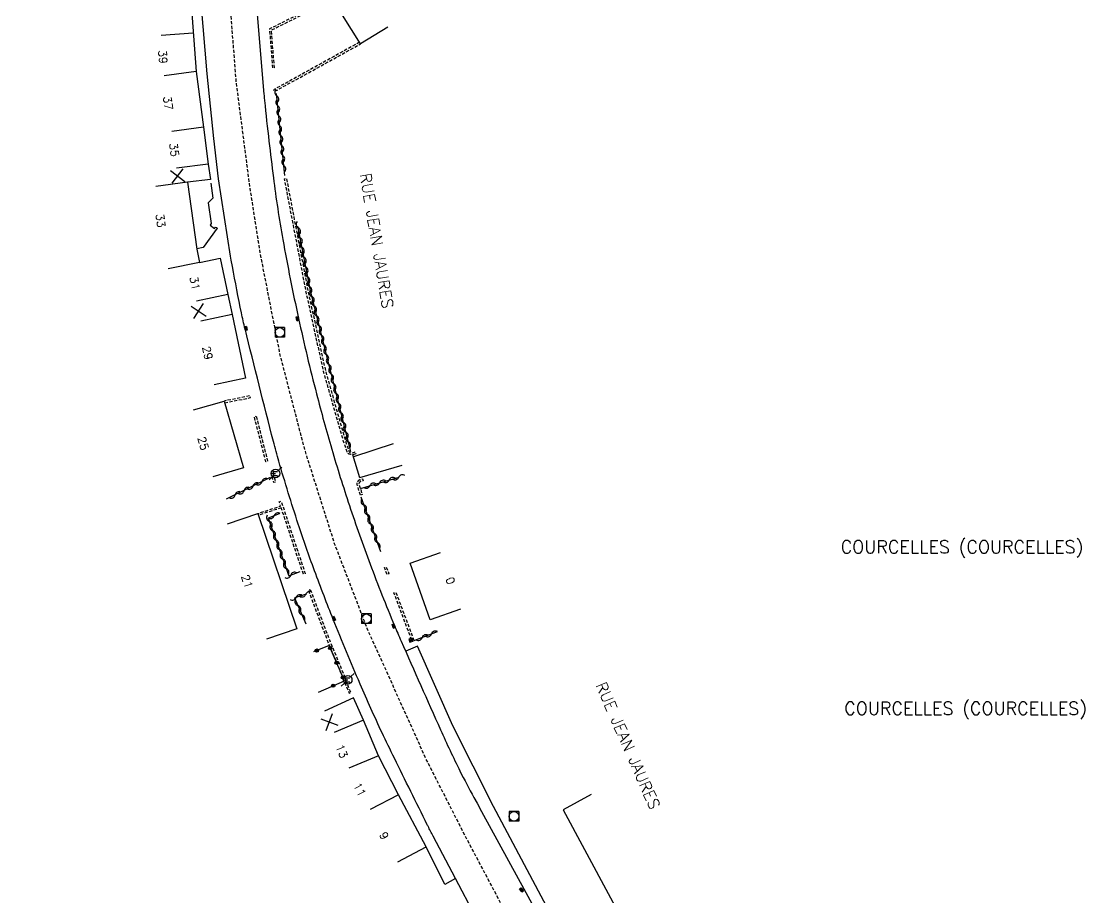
# Model space of a CAD drawing. Header units: millimetres. Extents: x 149999 to 151000, y 127000 to 128000.
# Drawn here: x 150385.6 to 150551.7, y 127457.8 to 127594.7 of the extents above; entities that cross this region are included whole.
import ezdxf
from ezdxf.enums import TextEntityAlignment as Align

# ---------------------------------------------------------------- set-up
doc = ezdxf.new("R2010")
doc.units = ezdxf.units.MM
doc.linetypes.add('DASHED', pattern=[0.75, 0.5, -0.25])
doc.layers.get('0').update_dxf_attribs({"linetype": 'CONTINUOUS'})
for name, color, linetype in [('W0001', 6, 'DASHED'), ('W0008', 7, 'CONTINUOUS'), ('W0017', 7, 'CONTINUOUS'), ('W0100', 7, 'CONTINUOUS'), ('W0112', 1, 'DASHED'), ('W0310', 3, 'CONTINUOUS'), ('W0322', 7, 'CONTINUOUS'), ('W0330', 7, 'CONTINUOUS'), ('W0400', 7, 'CONTINUOUS'), ('W0420', 7, 'CONTINUOUS'), ('W0471', 7, 'CONTINUOUS'), ('W0980', 7, 'CONTINUOUS'), ('W0984', 7, 'CONTINUOUS'), ('W0989', 7, 'CONTINUOUS'), ('W0991', 7, 'CONTINUOUS'), ('W1102', 7, 'CONTINUOUS')]:
    doc.layers.add(name, color=color, linetype=linetype)
doc.styles.get("Standard").update_dxf_attribs({"font": 'romans.shx', "width": 0.85})

# ---------------------------------------------------------------- blocks, each defined once
blk = doc.blocks.new('t310o')
at = {"color": 0, "linetype": 'Continuous'}
for centre, start, end in [((-0.5, 0.38), 216.8699, 323.1304), ((0.5, -0.37), 36.8699, 143.1303)]:
    blk.add_arc(centre, 0.625, start, end, dxfattribs=at)
blk = doc.blocks.new('T420')
for p, q in [((0.75, 0.75), (-0.75, 0.75)), ((-0.75, 0.75), (-0.75, -0.75)), ((0.75, 0.75), (0.75, -0.75)), ((0.75, -0.75), (-0.75, -0.75))]:
    blk.add_line(p, q)
blk.add_ellipse((0, 0), major_axis=(-0.53, 0.53), ratio=1, start_param=3.926991, end_param=10.210176)
blk = doc.blocks.new('T400')
for p, q in [((-0.15, 0.3), (0.15, 0.3)), ((-0.15, -0.25), (-0.15, 0.3)), ((-0.15, 0.15), (0.15, 0.15)), ((-0.15, 0), (0.15, 0)), ((0.15, 0.3), (0.15, -0.25)), ((-0.15, -0.15), (0.15, -0.15)), ((-0.15, -0.25), (-0.15, -0.3)), ((-0.15, -0.3), (0.15, -0.3)), ((0.15, -0.3), (0.15, -0.25))]:
    blk.add_line(p, q)
blk = doc.blocks.new('t330o')
at = {"color": 0, "linetype": 'Continuous'}
for p, q in [((0.25, -0.25), (-0.25, 0.25)), ((-0.25, -0.25), (0.25, 0.25)), ((-0.25, 0.25), (-0.25, -0.25)), ((0.25, 0.25), (-0.25, 0.25)), ((0.25, -0.25), (0.25, 0.25)), ((-0.25, -0.25), (0.25, -0.25)), ((-0.25, -0.25), (-0.25, -0.25))]:
    blk.add_line(p, q, dxfattribs=at)
blk = doc.blocks.new('t322o')
at = {"color": 0, "linetype": 'Continuous'}
for radius in [0.25, 0.15]:
    blk.add_circle((0, 0), radius, dxfattribs=at)
blk = doc.blocks.new('T471')
for p, q in [((-0.333334, 0.333334), (-0.333334, -0.333334)), ((-0.333334, 0.333334), (0.333334, 0.333334)), ((-0.333334, 0), (0, 0)), ((0.500001, 0.500001), (1.000002, 1.000002)), ((-0.500001, -0.500001), (-1.000002, -1.000002)), ((-0.333334, -0.333334), (0.333334, -0.333334))]:
    blk.add_line(p, q)
blk.add_ellipse((0, 0), major_axis=(0.471405, 0.471405), ratio=1, start_param=5.4977871438, end_param=11.780972451)
blk = doc.blocks.new('t991o')
at = {"color": 0, "linetype": 'Continuous'}
for p, q in [((-1, 1), (1, -1)), ((-1, -1), (1, 1))]:
    blk.add_line(p, q, dxfattribs=at)

msp = doc.modelspace()

# ---------------------------------------------------------------- linework, layer by layer
at = {"layer": 'W0001', "flags": 128}
msp.add_lwpolyline([(150474.54, 127431.36), (150469.42, 127440.11), (150454.59, 127468.17), (150448.81, 127479.56), (150439.65, 127499.87), (150434.57, 127513.06), (150429.99, 127527.48), (150426.07, 127542.54), (150422.96, 127558.43), (150421.34, 127568.8), (150419.21, 127585.17), (150417.75, 127603.84), (150410.72, 127687.17), (150403.56, 127776.85), (150396.89, 127859.35), (150385.63, 128000)], dxfattribs=at)
at = {"layer": 'W0008', "flags": 128}
for points in [[(150456.51, 127455), (150453.44, 127460.85), (150449.95, 127467.45, -0.000576), (150449.15, 127468.99, -0.003685), (150449.03, 127469.23, -0.001487), (150443.89, 127479.61, -0.003901), (150441.97, 127483.58, -0.008739), (150438.54, 127491.19, -0.006677), (150434.35, 127501.27, -0.002946), (150432.91, 127504.94, -0.002755), (150431.42, 127508.88, -0.010416), (150428.88, 127516.16, -0.007831), (150425.85, 127525.96, -0.008694), (150425, 127529.05, -0.001531), (150420.57, 127546.67, -0.010757), (150420.02, 127549.11, -0.003631), (150418.6, 127556.39), (150418.42, 127557.36), (150418.31, 127557.97), (150416.41, 127570.04), (150415.69, 127576.34), (150414.68, 127586.43), (150413.75, 127597.55)], [(150422.24, 127598.28), (150423.52, 127583.26, 0.000477), (150423.6, 127582.38, 0.003568), (150423.61, 127582.26, 0.002706), (150424.31, 127575.91, 0.003017), (150425, 127570.23, 0.012581), (150426.47, 127560.59, 0.009759), (150428.93, 127548.27, 0.004458), (150430.28, 127542.35, 0.004482), (150431.74, 127536.48, 0.008625), (150434.11, 127527.87, 0.008326), (150436.87, 127519.05, 0.009922), (150440.1, 127509.92, 0.009302), (150443.91, 127500.32, 0.004891), (150444.95, 127497.89, 0.000852), (150451.1, 127484.04, 0.009932), (150454.13, 127477.61, 0.015134), (150456.32, 127473.49), (150456.84, 127472.58), (150457.5, 127471.31), (150478.27, 127433.36)]]:
    msp.add_lwpolyline(points, format="xyb", dxfattribs=at)
for points in [[(150415.24, 127569.39), (150415.55, 127567.06), (150414.81, 127566.31), (150415.26, 127563.07), (150415.12, 127562.82), (150415.83, 127562.29), (150415.98, 127562.49), (150416.18, 127562.48), (150416.2, 127562.35), (150414.05, 127559.35), (150413.03, 127559.14)], [(150443.72, 127528.69), (150437.52, 127526.66)], [(150438.48, 127523.45), (150445.09, 127525.35)], [(150485.78, 127442.68), (150477.33, 127438.29), (150459.35, 127472.06), (150453, 127484.65), (150447.49, 127497.12), (150445.66, 127496.3)], [(150453.44, 127460.85), (150451.77, 127459.9), (150448.87, 127465.77)]]:
    msp.add_lwpolyline(points, dxfattribs=at)
at = {"layer": 'W0017', "flags": 128}
msp.add_lwpolyline([(150438.5, 127523.36), (150437.42, 127526.99)], dxfattribs=at)
at = {"layer": 'W0100', "flags": 128}
for points in [[(150405.99, 127610.18), (150410.97, 127610.62), (150411.5, 127604.63), (150412.05, 127598.72), (150412.92, 127586.83), (150414.09, 127578.1), (150414.84, 127572.37), (150415.17, 127569.96), (150411.61, 127569.53), (150413.04, 127559.06), (150413.47, 127557), (150416.71, 127557.68), (150417.9, 127552), (150418.56, 127548.87), (150420.67, 127538.96), (150415.78, 127537.92)], [(150442.86, 127593.73), (150438.6, 127591.11), (150434.14, 127598.33), (150434.8, 127598.74), (150432.66, 127602.21), (150437.03, 127604.64)], [(150412.52, 127533.97), (150417.32, 127535.37), (150420.36, 127524.93), (150415.56, 127523.53)], [(150417.84, 127516.21), (150422.58, 127517.82), (150428.68, 127499.79), (150423.94, 127498.19)], [(150454.2, 127502.89), (150449.48, 127501.23), (150446.37, 127510.07), (150451.09, 127511.73)], [(150444.45, 127463.42), (150448.87, 127465.77), (150444.54, 127473.9), (150441.41, 127479.96), (150439.08, 127485.54), (150437.52, 127489.01), (150432.96, 127486.96)], [(150474.64, 127473.92), (150470.24, 127471.54), (150488.01, 127438.55)]]:
    msp.add_lwpolyline(points, dxfattribs=at)
at = {"layer": 'W0112', "flags": 128}
for points in [[(150434.14, 127598.33), (150424.39, 127593.45), (150424.86, 127587.39), (150425.16, 127587.41), (150424.7, 127593.27), (150434.3, 127598.07)], [(150438.46, 127591.37), (150425.01, 127583.94), (150425.16, 127583.68), (150438.6, 127591.11)], [(150417.41, 127535.08), (150421.44, 127535.9), (150421.38, 127536.19), (150417.32, 127535.37)]]:
    msp.add_lwpolyline(points, dxfattribs=at)
for points in [[(150437.87, 127527.14), (150437.42, 127526.99), (150437.21, 127527.02, -0.008149), (150436.78, 127527.09, -0.10703), (150436.74, 127527.11, -0.093595), (150436.62, 127527.23, -0.064455), (150436.51, 127527.46), (150435.96, 127529.05), (150432.85, 127539.98), (150430.12, 127552.39), (150426.74, 127570.08), (150427.03, 127570.14), (150430.42, 127552.45), (150433.14, 127540.05), (150436.25, 127529.14), (150436.79, 127527.55, 0.064455), (150436.87, 127527.4, 0.035786), (150436.89, 127527.38, 0.007056), (150437.26, 127527.32), (150437.39, 127527.3), (150437.77, 127527.43)], [(150438.58, 127520.68), (150438.09, 127522.33), (150438.07, 127522.48, -0.137912), (150438.1, 127522.66, -0.074025), (150438.29, 127522.94, -0.054568), (150438.48, 127523.1, -0.103034), (150438.6, 127523.15), (150438.94, 127523.22), (150439, 127522.93), (150438.66, 127522.86, 0.103034), (150438.65, 127522.86, 0.054568), (150438.51, 127522.74, 0.074025), (150438.37, 127522.53, 0.137912), (150438.37, 127522.51), (150438.38, 127522.39), (150438.86, 127520.76)]]:
    msp.add_lwpolyline(points, format="xyb", close=True, dxfattribs=at)
for points in [[(150422.32, 127532.98), (150424.11, 127525.94), (150423.82, 127525.87), (150422.03, 127532.91)], [(150424.93, 127524.14), (150425.36, 127522.73), (150425.08, 127522.64), (150424.64, 127524.06)], [(150426.23, 127518.69), (150422.67, 127517.53), (150422.58, 127517.82), (150426.13, 127518.97), (150425.91, 127519.64), (150426.2, 127519.74), (150429.97, 127508.42), (150429.68, 127508.33)], [(150442.77, 127508.28), (150442.34, 127509.36), (150442.62, 127509.47), (150443.05, 127508.39)], [(150430.77, 127505.93), (150433.74, 127498.09), (150436.33, 127491.86), (150436.05, 127491.74), (150433.46, 127497.98), (150430.49, 127505.82)], [(150446.6, 127498.04), (150443.83, 127505.43), (150444.11, 127505.54), (150446.88, 127498.15)], [(150437.11, 127489.9), (150436.35, 127491.62), (150436.08, 127491.5), (150436.84, 127489.78)]]:
    msp.add_lwpolyline(points, close=True, dxfattribs=at)
at = {"layer": 'W0310', "flags": 128}
for points in [[(150426.78, 127570.58), (150425.5, 127583.39)], [(150437.07, 127527.48), (150430.84, 127552.34), (150428.84, 127562.66)], [(150424.48, 127523.42), (150417.63, 127520.02)], [(150438.58, 127521.73), (150444.62, 127523.47)], [(150441.76, 127511.8), (150438.69, 127520.34)], [(150425.92, 127517.76), (150424.19, 127517.1), (150427.41, 127508.06), (150429.16, 127508.74)], [(150430.16, 127505.23), (150428.32, 127504.63), (150430.05, 127500.56)], [(150450.58, 127499.36), (150446.77, 127497.88)]]:
    msp.add_lwpolyline(points, dxfattribs=at)
at = {"layer": 'W0322', "flags": 128}
msp.add_lwpolyline([(150432.05, 127489.92), (150436.09, 127491.67), (150433.7, 127497.21), (150431.29, 127496.2)], dxfattribs=at)
at = {"layer": 'W1102'}
for p, q in [((150412.49, 127592.77), (150407.5, 127592.41)), ((150412.92, 127586.83), (150407.97, 127586.16)), ((150414.09, 127578.1), (150409.13, 127577.44)), ((150414.84, 127572.37), (150409.89, 127571.7)), ((150411.61, 127569.53), (150406.66, 127568.85)), ((150413.47, 127557), (150408.58, 127555.98)), ((150417.9, 127552), (150413, 127550.98)), ((150418.56, 127548.87), (150413.67, 127547.84)), ((150439.08, 127485.54), (150434.47, 127483.61)), ((150441.41, 127479.96), (150436.8, 127478.03)), ((150444.54, 127473.9), (150440.09, 127471.61))]:
    msp.add_line(p, q, dxfattribs=at)

# ---------------------------------------------------------------- block references
at = {"layer": 'W0310'}
for p, rotation in [((150425.54, 127583), 95.73324617817497), ((150425.69, 127581.45), 95.73324617817497), ((150425.85, 127579.9), 95.73324617817497), ((150426, 127578.34), 95.73324617817497), ((150426.16, 127576.79), 95.73324617817497), ((150426.32, 127575.24), 95.73324617817497), ((150426.47, 127573.69), 95.73324617817497), ((150426.63, 127572.14), 95.73324617817497), ((150428.89, 127562.4), 100.9543983322852), ((150429.18, 127560.87), 100.9543983322852), ((150429.48, 127559.34), 100.9543983322852), ((150429.78, 127557.81), 100.9543983322852), ((150430.07, 127556.28), 100.9543983322852), ((150430.37, 127554.75), 100.9543983322852), ((150430.67, 127553.21), 100.9543983322852), ((150431, 127551.69), 104.0746541069937), ((150431.38, 127550.18), 104.0746541069937), ((150431.76, 127548.66), 104.0746541069937), ((150432.14, 127547.15), 104.0746541069937), ((150432.52, 127545.64), 104.0746541069937), ((150432.9, 127544.12), 104.0746541069937), ((150433.27, 127542.61), 104.0746541069937), ((150433.65, 127541.1), 104.0746541069937), ((150434.03, 127539.58), 104.0746541069937), ((150434.41, 127538.07), 104.0746541069937), ((150434.79, 127536.56), 104.0746541069937), ((150435.17, 127535.05), 104.0746541069937), ((150435.55, 127533.53), 104.0746541069937), ((150435.93, 127532.02), 104.0746541069937), ((150436.31, 127530.51), 104.0746541069937), ((150436.69, 127528.99), 104.0746541069937), ((150421.82, 127522.09), 206.3833754212013), ((150423.22, 127522.79), 206.3833754212013), ((150440.08, 127522.16), 16.10903499942143), ((150441.58, 127522.59), 16.10903499942143), ((150443.08, 127523.03), 16.10903499942143), ((150444.58, 127523.46), 16.10903499942143), ((150419.02, 127520.71), 206.3833754212013), ((150420.42, 127521.4), 206.3833754212013), ((150439.13, 127519.14), 109.7761611981233), ((150424.38, 127516.58), 289.5648776831521), ((150425.13, 127517.46), 200.9341580112701), ((150439.65, 127517.67), 109.7761611981233), ((150424.9, 127515.11), 289.5648776831521), ((150440.18, 127516.2), 109.7761611981233), ((150425.43, 127513.64), 289.5648776831521), ((150440.71, 127514.74), 109.7761611981233), ((150441.24, 127513.27), 109.7761611981233), ((150425.95, 127512.17), 289.5648776831521), ((150426.47, 127510.7), 289.5648776831521), ((150426.99, 127509.23), 289.5648776831521), ((150427.71, 127508.17), 21.45435237308406), ((150428.57, 127504.71), 198.21227428011), ((150428.83, 127503.43), 293.0293964903791), ((150430.05, 127505.2), 198.21227428011), ((150429.44, 127502), 293.0293964903791), ((150449.68, 127499.01), 201.2711425336474), ((150448.22, 127498.44), 201.2711425336474)]:
    msp.add_blockref('t310o', p, dxfattribs=dict(at, rotation=rotation))
at = {"layer": 'W0322'}
for p, rotation in [((150431.8, 127496.41), 202.7117632215405), ((150433.88, 127496.81), 113.36438441989), ((150434.87, 127494.51), 113.36438441989), ((150434.35, 127490.92), 23.36958806664782), ((150435.86, 127492.22), 113.36438441989)]:
    msp.add_blockref('t322o', p, dxfattribs=dict(at, rotation=rotation))
at = {"layer": 'W0330', "rotation": 200.1114899999999}
msp.add_blockref('t330o', (150446.47, 127498.03), dxfattribs=at)
at = {"layer": 'W0400'}
for p, rotation in [((150428.78, 127548.23), 11.79692296194933), ((150420.71, 127546.7), 193.0248792921949), ((150434.45, 127501.4), 200.1114899999999), ((150443.77, 127500.26), 20.11148999999995), ((150463.75, 127459.05), 36.32818791219167)]:
    msp.add_blockref('T400', p, dxfattribs=dict(at, rotation=rotation))
at = {"layer": 'W0420', "rotation": 359.96724}
for p in [(150426.01, 127546.07), (150439.52, 127501.37), (150462.58, 127470.53)]:
    msp.add_blockref('T420', p, dxfattribs=at)
at = {"layer": 'W0471', "rotation": 359.96724}
for p in [(150425.32, 127524.05), (150436.61, 127491.84)]:
    msp.add_blockref('T471', p, dxfattribs=at)
at = {"layer": 'W0991'}
for p, rotation in [((150410.05, 127570.5), 7.774272082478419), ((150413.34, 127549.41), 11.90256807817525), ((150433.73, 127485.25), 24.2515277647631)]:
    msp.add_blockref('t991o', p, dxfattribs=dict(at, rotation=rotation))

# ---------------------------------------------------------------- texts
at = {"layer": 'W0980'}
for p in [(150532.53, 127512.45), (150533.09, 127487.25)]:
    msp.add_text('COURCELLES (COURCELLES)', height=2, dxfattribs=at).set_placement(p, align=Align.MIDDLE)
at = {"layer": 'W0984'}
for s, rotation, p in [('39', 274.2062, (150407.74, 127589.09)), ('37', 277.5914, (150408.54, 127581.88)), ('35', 277.5031, (150409.51, 127574.58)), ('33', 277.781, (150407.39, 127563.53)), ('31', 281.2826, (150412.74, 127553.75)), ('29', 282.0078, (150414.72, 127542.88)), ('25', 286.2273, (150414.04, 127528.75)), ('21', 288.6899, (150420.89, 127507.2)), ('0', 289.4049, (150452.64, 127507.31)), ('13', 292.649, (150435.69, 127480.7)), ('11', 297.2797, (150438.49, 127474.71)), ('9', 297.2797, (150442.28, 127467.5))]:
    msp.add_text(s, height=1.25, rotation=rotation, dxfattribs=at).set_placement(p, align=Align.MIDDLE)
at = {"layer": 'W0989'}
for rotation, p in [(279.5534, (150441.14, 127560.39)), (293.7024, (150480.38, 127481.58))]:
    msp.add_text('RUE JEAN JAURES', height=1.75, rotation=rotation, dxfattribs=at).set_placement(p, align=Align.MIDDLE)

doc.saveas('drawing.dxf')
